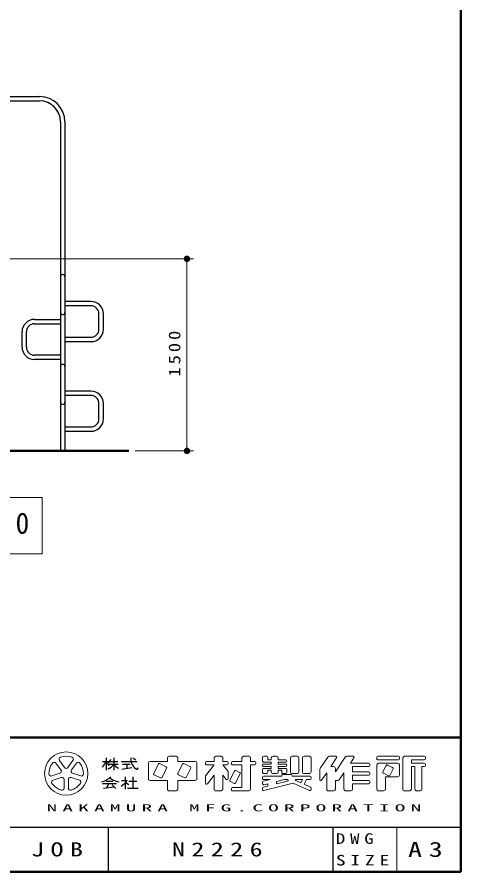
# Model space of a CAD drawing. Units: millimetres on the paper, scale 1:50. Extents: x -385 to 0, y -594 to 267.
# Drawn here: x -69.2 to 0, y -297 to -163.5 of the extents above; entities that cross this region are included whole.
import ezdxf

# ---------------------------------------------------------------- set-up
doc = ezdxf.new("R2010")
doc.units = ezdxf.units.MM
doc.layers.add('LY_1', color=7, linetype='Continuous', lineweight=25)
doc.styles.add('ＭＳ ゴシック', font='')
doc.styles.get('ＭＳ ゴシック').set_extended_font_data('MS Gothic')

# ---------------------------------------------------------------- blocks, each defined once
blk = doc.blocks.new('filled_dot')
at = {"color": 0, "linetype": 'Continuous', "lineweight": -2, "const_width": 1.25}
blk.add_lwpolyline([(-0.625, 0, 1), (0.625, 0, 1)], format="xyb", close=True, dxfattribs=at)

msp = doc.modelspace()

# ---------------------------------------------------------------- linework, layer by layer
at = {"layer": 'LY_1', "lineweight": 50}
for p, q in [((0, -297), (0, -30)), ((-51.817, -231.248), (-135.618, -231.248)), ((-385, -276), (0, -276)), ((-385, -297), (0, -297))]:
    msp.add_line(p, q, dxfattribs=at)
at = {"layer": 'LY_1'}
for p, q in [((-71.226, -175.908), (-65.717, -175.908)), ((-71.226, -176.588), (-65.717, -176.588)), ((-62.457, -179.848), (-62.457, -231.248)), ((-61.777, -179.848), (-61.777, -231.248)), ((-57.717, -207.908), (-61.777, -207.908)), ((-57.717, -208.588), (-61.777, -208.588)), ((-66.517, -210.708), (-62.457, -210.708)), ((-56.457, -212.248), (-56.457, -209.848)), ((-55.777, -212.248), (-55.777, -209.848)), ((-66.517, -211.388), (-62.457, -211.388)), ((-68.457, -215.048), (-68.457, -212.648)), ((-67.777, -215.048), (-67.777, -212.648)), ((-61.777, -213.508), (-57.717, -213.508)), ((-61.777, -214.188), (-57.717, -214.188)), ((-62.457, -216.308), (-66.517, -216.308)), ((-62.457, -216.988), (-66.517, -216.988)), ((-57.717, -221.908), (-61.777, -221.908)), ((-57.717, -222.588), (-61.777, -222.588)), ((-56.457, -226.248), (-56.457, -223.848)), ((-55.777, -226.248), (-55.777, -223.848)), ((-61.777, -227.508), (-57.717, -227.508)), ((-61.777, -228.188), (-57.717, -228.188)), ((-55.901, -279.747), (-54.956, -279.747)), ((-55.361, -279.207), (-55.361, -281.097)), ((-54.915, -280.152), (-53.471, -280.152)), ((-54.769, -279.747), (-53.525, -279.747)), ((-54.146, -279.207), (-54.146, -281.097)), ((-52.931, -279.747), (-50.501, -279.747)), ((-52.796, -280.152), (-51.581, -280.152)), ((-52.121, -280.152), (-52.121, -280.827)), ((-50.719, -279.533), (-51.16, -279.239)), ((-52.889, -280.98), (-51.353, -280.673)), ((-55.361, -282.852), (-54.281, -282.852)), ((-52.931, -282.717), (-52.051, -282.717)), ((-52.391, -282.177), (-52.391, -282.717)), ((-51.783, -282.852), (-50.568, -282.852)), ((-51.176, -282.177), (-51.176, -283.932)), ((-55.901, -283.216), (-53.741, -283.216)), ((-55.765, -283.933), (-54.113, -283.696)), ((-54.899, -283.216), (-55.289, -283.864)), ((-54.416, -283.393), (-53.81, -283.999)), ((-52.391, -283.09), (-52.391, -284.067)), ((-52.34, -283.04), (-51.796, -283.354)), ((-51.986, -283.932), (-50.366, -283.932)), ((-242.5, -290), (0, -290)), ((-55, -290), (-55, -297)), ((-20, -290), (-20, -297))]:
    msp.add_line(p, q, dxfattribs=at)
at = {"layer": 'LY_1', "lineweight": 13}
for p, q in [((-74.017, -201.248), (-41.731, -201.248)), ((-42.731, -201.248), (-42.731, -231.248)), ((-50.817, -231.248), (-41.731, -231.248)), ((-65.317, -238.54), (-122.117, -238.54)), ((-65.317, -247.34), (-65.317, -238.54)), ((-122.117, -247.34), (-65.317, -247.34)), ((-45.506, -278.937), (-44.426, -278.937)), ((-38.216, -278.937), (-37.406, -278.937)), ((-33.896, -278.937), (-33.086, -278.937)), ((-30.764, -278.937), (-30.278, -278.937)), ((-28.766, -278.937), (-29.306, -278.937)), ((-26.336, -278.937), (-25.526, -278.937)), ((-24.446, -278.937), (-23.636, -278.937)), ((-20.521, -278.937), (-19.529, -278.937)), ((-17.821, -278.937), (-16.829, -278.937)), ((-12.944, -278.937), (-9.758, -278.937)), ((-8.786, -278.937), (-5.708, -278.937)), ((-62.39, -281.083), (-63.175, -280.003)), ((-62.629, -279.607), (-61.844, -280.687)), ((-61.298, -280.687), (-60.513, -279.607)), ((-59.967, -280.003), (-60.752, -281.083)), ((-48.746, -280.017), (-48.746, -282.447)), ((-48.476, -279.747), (-45.776, -279.747)), ((-47.198, -280.162), (-47.918, -281.6)), ((-45.975, -280.592), (-46.981, -280.089)), ((-45.776, -279.207), (-45.776, -279.747)), ((-44.156, -279.207), (-44.156, -279.747)), ((-44.156, -279.747), (-41.456, -279.747)), ((-43.418, -280.162), (-44.138, -281.6)), ((-42.195, -280.592), (-43.201, -280.089)), ((-41.186, -280.017), (-41.186, -282.447)), ((-39.836, -279.909), (-39.836, -280.125)), ((-38.486, -280.287), (-39.836, -281.974)), ((-39.674, -279.747), (-38.486, -279.747)), ((-39.674, -280.287), (-38.486, -280.287)), ((-38.486, -279.207), (-38.486, -279.747)), ((-37.136, -279.207), (-37.136, -279.747)), ((-37.136, -279.747), (-36.488, -279.747)), ((-37.136, -280.287), (-36.326, -281.299)), ((-37.136, -280.287), (-36.488, -280.287)), ((-36.326, -279.909), (-36.326, -280.125)), ((-35.786, -279.909), (-35.786, -280.125)), ((-35.624, -279.747), (-34.166, -279.747)), ((-35.624, -280.287), (-34.166, -280.287)), ((-34.166, -279.207), (-34.166, -279.747)), ((-34.166, -280.287), (-34.166, -283.797)), ((-32.816, -279.207), (-32.816, -279.747)), ((-32.816, -279.747), (-32.168, -279.747)), ((-32.816, -280.287), (-32.816, -284.067)), ((-32.816, -280.287), (-32.168, -280.287)), ((-32.006, -279.909), (-32.006, -280.125)), ((-30.926, -279.099), (-30.926, -279.72)), ((-30.926, -280.314), (-30.926, -280.395)), ((-30.764, -279.882), (-29.576, -279.882)), ((-30.764, -280.152), (-29.576, -280.152)), ((-30.116, -279.099), (-30.116, -279.477)), ((-30.116, -279.477), (-29.576, -279.477)), ((-29.576, -279.207), (-29.576, -279.477)), ((-29.576, -279.882), (-29.576, -280.152)), ((-28.496, -279.207), (-28.496, -279.477)), ((-28.496, -279.477), (-27.308, -279.477)), ((-28.496, -279.882), (-27.308, -279.882)), ((-28.496, -279.882), (-28.496, -280.152)), ((-28.496, -280.152), (-27.308, -280.152)), ((-27.146, -279.639), (-27.146, -279.72)), ((-27.146, -280.314), (-27.146, -280.395)), ((-26.606, -279.207), (-26.606, -281.367)), ((-25.256, -279.207), (-25.256, -281.367)), ((-24.716, -279.207), (-24.716, -281.367)), ((-23.366, -279.207), (-23.366, -281.367)), ((-21.88, -280.758), (-20.746, -279.057)), ((-20.306, -280.557), (-19.394, -279.189)), ((-19.586, -281.367), (-18.046, -279.057)), ((-17.246, -280.017), (-16.694, -279.189)), ((-17.246, -280.017), (-14.348, -280.017)), ((-14.186, -280.179), (-14.186, -280.395)), ((-13.106, -279.099), (-13.106, -279.315)), ((-13.106, -280.287), (-13.106, -284.067)), ((-12.944, -279.477), (-9.758, -279.477)), ((-12.836, -280.017), (-9.866, -280.017)), ((-11.449, -280.305), (-10.659, -280.7)), ((-9.596, -279.099), (-9.596, -279.315)), ((-9.596, -280.287), (-9.596, -281.907)), ((-9.056, -279.207), (-9.056, -284.067)), ((-7.706, -279.477), (-7.706, -280.017)), ((-7.706, -279.477), (-5.708, -279.477)), ((-7.706, -280.017), (-5.708, -280.017)), ((-5.546, -279.099), (-5.546, -279.315)), ((-5.546, -280.179), (-5.546, -280.395)), ((-63.828, -282.015), (-62.559, -281.603)), ((-60.583, -281.603), (-59.313, -282.015)), ((-46.622, -282.248), (-45.902, -280.81)), ((-42.842, -282.248), (-42.122, -280.81)), ((-36.326, -281.299), (-36.326, -282.457)), ((-35.318, -281.242), (-36.038, -282.68)), ((-34.454, -281.674), (-35.174, -283.112)), ((-35.101, -281.169), (-34.527, -281.456)), ((-30.926, -280.989), (-30.926, -281.475)), ((-30.764, -280.557), (-29.576, -280.557)), ((-30.764, -280.827), (-29.576, -280.827)), ((-30.764, -281.637), (-30.278, -281.637)), ((-30.116, -281.097), (-29.576, -281.097)), ((-30.116, -281.097), (-30.116, -281.475)), ((-29.576, -280.557), (-29.576, -280.827)), ((-29.576, -281.097), (-29.576, -281.367)), ((-29.306, -281.637), (-28.766, -281.637)), ((-28.496, -280.557), (-27.308, -280.557)), ((-28.496, -280.557), (-28.496, -280.827)), ((-28.496, -280.827), (-27.308, -280.827)), ((-28.496, -281.097), (-28.496, -281.367)), ((-28.496, -281.097), (-27.956, -281.097)), ((-27.956, -281.097), (-27.956, -281.475)), ((-27.794, -281.637), (-27.308, -281.637)), ((-27.146, -280.989), (-27.146, -281.475)), ((-26.336, -281.637), (-25.526, -281.637)), ((-24.446, -281.637), (-23.636, -281.637)), ((-22.016, -281.207), (-22.016, -282.587)), ((-21.719, -282.677), (-20.936, -281.502)), ((-20.936, -281.502), (-20.936, -284.067)), ((-20.306, -280.557), (-19.856, -280.557)), ((-19.586, -280.827), (-19.586, -281.367)), ((-18.966, -282.596), (-18.236, -281.502)), ((-18.236, -281.502), (-18.236, -284.067)), ((-16.886, -280.557), (-14.348, -280.557)), ((-16.886, -280.557), (-16.886, -281.367)), ((-16.886, -281.367), (-14.348, -281.367)), ((-14.186, -281.529), (-14.186, -281.745)), ((-11.666, -280.378), (-12.17, -281.384)), ((-12.097, -281.601), (-11.307, -281.996)), ((-10.586, -280.918), (-11.09, -281.924)), ((-7.706, -280.557), (-7.166, -280.557)), ((-7.706, -280.557), (-7.706, -284.067)), ((-7.166, -280.557), (-7.166, -284.067)), ((-6.086, -280.557), (-5.708, -280.557)), ((-6.086, -280.557), (-6.086, -284.067)), ((-62.35, -282.245), (-63.62, -282.657)), ((-61.908, -283.901), (-61.908, -282.566)), ((-61.233, -282.566), (-61.233, -283.901)), ((-59.522, -282.657), (-60.792, -282.245)), ((-48.476, -282.717), (-45.776, -282.717)), ((-47.845, -281.817), (-46.839, -282.32)), ((-45.776, -282.717), (-45.776, -284.067)), ((-44.156, -282.717), (-41.456, -282.717)), ((-44.156, -282.717), (-44.156, -284.067)), ((-44.065, -281.817), (-43.059, -282.32)), ((-39.836, -281.974), (-39.836, -283.132)), ((-38.486, -281.907), (-39.547, -283.234)), ((-38.486, -281.907), (-38.486, -284.067)), ((-37.136, -281.907), (-36.614, -282.559)), ((-37.136, -281.907), (-37.136, -284.067)), ((-35.965, -282.897), (-35.391, -283.184)), ((-30.926, -282.204), (-30.926, -282.42)), ((-30.926, -283.005), (-30.926, -283.227)), ((-29.74, -282.582), (-30.803, -282.848)), ((-30.764, -282.042), (-27.956, -282.042)), ((-30.764, -282.582), (-29.74, -282.582)), ((-27.513, -282.582), (-28.766, -282.895)), ((-27.023, -282.821), (-28.766, -283.257)), ((-28.766, -282.895), (-28.766, -283.257)), ((-27.956, -281.934), (-27.956, -282.042)), ((-27.794, -281.772), (-26.498, -281.772)), ((-27.513, -282.582), (-27.053, -282.582)), ((-26.336, -281.934), (-26.336, -282.042)), ((-26.336, -282.042), (-23.528, -282.042)), ((-25.771, -282.737), (-24.968, -283.094)), ((-25.738, -282.582), (-24.712, -282.582)), ((-24.968, -283.094), (-24.712, -282.582)), ((-24.474, -283.313), (-24.108, -282.582)), ((-24.108, -282.582), (-23.528, -282.582)), ((-23.366, -282.204), (-23.366, -282.42)), ((-19.586, -282.717), (-19.19, -282.717)), ((-19.586, -282.717), (-19.586, -284.067)), ((-16.886, -281.907), (-16.886, -282.717)), ((-16.886, -281.907), (-14.348, -281.907)), ((-16.886, -282.717), (-14.348, -282.717)), ((-14.186, -282.879), (-14.186, -283.095)), ((-11.756, -282.177), (-11.756, -284.067)), ((-11.756, -282.177), (-9.866, -282.177)), ((-45.506, -284.337), (-44.426, -284.337)), ((-38.216, -284.337), (-37.406, -284.337)), ((-35.786, -283.959), (-35.786, -284.175)), ((-35.624, -283.797), (-34.166, -283.797)), ((-35.624, -284.337), (-33.086, -284.337)), ((-30.926, -283.923), (-30.926, -284.146)), ((-30.116, -283.594), (-30.803, -283.766)), ((-26.15, -283.159), (-30.725, -284.303)), ((-30.116, -283.232), (-30.725, -283.385)), ((-30.116, -283.232), (-30.116, -283.594)), ((-26.15, -283.159), (-23.594, -284.295)), ((-24.474, -283.313), (-23.462, -283.763)), ((-23.366, -283.911), (-23.366, -284.147)), ((-20.666, -284.337), (-19.856, -284.337)), ((-17.966, -284.337), (-17.156, -284.337)), ((-16.886, -283.257), (-16.886, -284.067)), ((-16.886, -283.257), (-14.348, -283.257)), ((-12.836, -284.337), (-12.026, -284.337)), ((-8.786, -284.337), (-7.976, -284.337)), ((-6.896, -284.337), (-6.356, -284.337)), ((-10, -290), (-10, -297))]:
    msp.add_line(p, q, dxfattribs=at)
msp.add_circle((-61.571, -281.637), 3.375, dxfattribs=at)
at = {"layer": 'LY_1'}
for centre, radius, start, end in [((-65.717, -179.848), 3.94, 0, 90), ((-65.717, -179.848), 3.26, 0, 90), ((-62.117, -204.048), 0.34, 0, 180), ((-57.717, -209.848), 1.94, 0, 90), ((-57.717, -209.848), 1.26, 0, 90), ((-66.517, -212.648), 1.94, 90, 180), ((-62.117, -209.648), 0.34, 180, 0), ((-66.517, -212.648), 1.26, 90, 180), ((-57.717, -212.248), 1.26, 270, 0), ((-57.717, -212.248), 1.94, 270, 0), ((-66.517, -215.048), 1.94, 180, 270), ((-66.517, -215.048), 1.26, 180, 270), ((-62.117, -218.048), 0.34, 0, 180), ((-57.717, -223.848), 1.94, 0, 90), ((-57.717, -223.848), 1.26, 0, 90), ((-62.117, -223.648), 0.34, 180, 0), ((-57.717, -226.248), 1.26, 270, 0), ((-57.717, -226.248), 1.94, 270, 0), ((-57.466, -278.916), 2.285, 311.36185, 337.13638), ((-53.383, -278.573), 2.345, 212.50346, 230.00631), ((-56.374, -278.182), 3.034, 295.86917, 317.23867), ((-56.002, -278.953), 1.467, 313.72108, 343.54317), ((-51.918, -278.182), 3.034, 222.76131, 240.10806), ((-49.563, -279.306), 1.953, 177.09472, 240.51891), ((-51.54, -280.195), 1.299, 321.42112, 334.8249), ((-56.898, -279.743), 3.32, 285.11261, 313.40619), ((-52.77, -279.806), 3.192, 231.17281, 259.75506), ((-55.66, -279.774), 4.657, 304.87257, 320.80411)]:
    msp.add_arc(centre, radius, start, end, dxfattribs=at)
at = {"layer": 'LY_1', "lineweight": 13}
for centre, radius, start, end in [((-61.571, -281.637), 2.7, 70.60155, 109.39847), ((-45.506, -279.207), 0.27, 89.99998, 179.99996), ((-44.426, -279.207), 0.27, 0, 89.99998), ((-38.216, -279.207), 0.27, 89.99998, 179.99996), ((-37.406, -279.207), 0.27, 0, 89.99998), ((-33.896, -279.207), 0.27, 89.99998, 179.99996), ((-33.086, -279.207), 0.27, 0, 89.99998), ((-30.764, -279.099), 0.162, 89.99998, 179.99996), ((-30.278, -279.099), 0.162, 0, 89.99998), ((-29.306, -279.207), 0.27, 89.99998, 179.99996), ((-28.766, -279.207), 0.27, 0, 89.99998), ((-26.336, -279.207), 0.27, 89.99998, 179.99996), ((-25.526, -279.207), 0.27, 0, 89.99998), ((-24.446, -279.207), 0.27, 89.99998, 179.99996), ((-23.636, -279.207), 0.27, 0, 89.99998), ((-20.521, -279.207), 0.27, 89.99998, 146.30984), ((-19.529, -279.099), 0.162, 326.31015, 89.99998), ((-17.821, -279.207), 0.27, 89.99998, 146.3098), ((-16.829, -279.099), 0.162, 326.31003, 89.99998), ((-12.944, -279.099), 0.162, 89.99998, 179.99996), ((-9.758, -279.099), 0.162, 0, 89.99998), ((-8.786, -279.207), 0.27, 89.99998, 179.99996), ((-5.708, -279.099), 0.162, 0, 89.99998), ((-61.571, -281.637), 2.7, 142.60154, 181.39846), ((-63.448, -280.202), 0.338, 35.99999, 142.60154), ((-62.356, -279.408), 0.338, 109.39847, 215.99997), ((-60.786, -279.408), 0.338, 324, 70.60155), ((-59.694, -280.202), 0.338, 37.39846, 143.99995), ((-61.571, -281.637), 2.7, 358.60155, 37.39847), ((-48.476, -280.017), 0.27, 89.99998, 179.99996), ((-47.054, -280.234), 0.162, 63.43492, 153.43499), ((-43.274, -280.234), 0.162, 63.43492, 153.43499), ((-41.456, -280.017), 0.27, 0, 89.99998), ((-39.674, -279.909), 0.162, 89.99998, 179.99996), ((-39.674, -280.125), 0.162, 179.99998, 270.00002), ((-36.488, -279.909), 0.162, 0, 89.99998), ((-36.488, -280.125), 0.162, 270.00002, 0), ((-35.624, -279.909), 0.162, 89.99998, 179.99996), ((-35.624, -280.125), 0.162, 179.99998, 270.00002), ((-32.168, -279.909), 0.162, 0, 89.99998), ((-32.168, -280.125), 0.162, 270.00002, 0), ((-30.764, -279.72), 0.162, 179.99998, 270.00002), ((-30.764, -280.314), 0.162, 89.99998, 179.99996), ((-27.308, -279.639), 0.162, 0, 89.99998), ((-27.308, -279.72), 0.162, 270.00002, 0), ((-27.308, -280.314), 0.162, 0, 89.99998), ((-14.348, -280.179), 0.162, 0, 89.99998), ((-12.944, -279.315), 0.162, 179.99998, 270.00002), ((-12.836, -280.287), 0.27, 89.99998, 179.99996), ((-11.522, -280.45), 0.162, 63.43447, 153.43474), ((-9.866, -280.287), 0.27, 0, 89.99998), ((-9.758, -279.315), 0.162, 270.00002, 0), ((-5.708, -279.315), 0.162, 270.00002, 0), ((-5.708, -280.179), 0.162, 0, 89.99998), ((-62.663, -281.282), 0.338, 287.99998, 35.99999), ((-61.571, -280.488), 0.338, 215.99998, 324), ((-60.479, -281.282), 0.338, 143.99996, 251.99999), ((-47.773, -281.672), 0.162, 153.43495, 243.43485), ((-46.047, -280.737), 0.162, 333.4349, 63.43487), ((-43.993, -281.672), 0.162, 153.43495, 243.43485), ((-42.267, -280.737), 0.162, 333.4349, 63.43487), ((-35.174, -281.314), 0.162, 63.43487, 153.43498), ((-34.599, -281.601), 0.162, 333.43492, 63.43493), ((-30.764, -280.395), 0.162, 179.99998, 270.00002), ((-30.764, -280.989), 0.162, 89.99998, 179.99996), ((-30.764, -281.475), 0.162, 179.99998, 270.00002), ((-30.278, -281.475), 0.162, 270.00002, 0), ((-29.306, -281.367), 0.27, 179.99998, 270.00002), ((-28.766, -281.367), 0.27, 270.00002, 0), ((-27.794, -281.475), 0.162, 179.99998, 270.00002), ((-27.308, -280.395), 0.162, 270.00002, 0), ((-27.308, -280.989), 0.162, 0, 89.99998), ((-27.308, -281.475), 0.162, 270.00002, 0), ((-26.336, -281.367), 0.27, 179.99998, 270.00002), ((-25.526, -281.367), 0.27, 270.00002, 0), ((-24.446, -281.367), 0.27, 179.99998, 270.00002), ((-23.636, -281.367), 0.27, 270.00002, 0), ((-21.206, -281.207), 0.81, 146.30999, 179.99996), ((-19.856, -280.827), 0.27, 0, 89.99998), ((-14.348, -280.395), 0.162, 270.00002, 0), ((-14.348, -281.529), 0.162, 0, 89.99998), ((-12.025, -281.456), 0.162, 153.43517, 243.43529), ((-10.731, -280.845), 0.162, 333.43484, 63.43447), ((-5.708, -280.395), 0.162, 270.00002, 0), ((-63.933, -281.694), 0.338, 181.39848, 287.99997), ((-63.516, -282.978), 0.338, 107.99999, 214.60154), ((-62.246, -282.566), 0.338, 359.99997, 107.99999), ((-60.896, -282.566), 0.338, 71.99997, 179.99999), ((-59.626, -282.978), 0.338, 325.39847, 71.99996), ((-59.209, -281.694), 0.338, 252.00001, 358.60156), ((-48.476, -282.447), 0.27, 179.99998, 270.00002), ((-46.766, -282.175), 0.162, 243.43498, 333.43496), ((-42.986, -282.175), 0.162, 243.43498, 333.43496), ((-41.456, -282.447), 0.27, 270.00002, 0), ((-36.488, -282.457), 0.162, 218.65962, 0), ((-35.893, -282.752), 0.162, 153.43487, 243.4348), ((-30.764, -282.204), 0.162, 89.99998, 179.99996), ((-30.764, -282.42), 0.162, 179.99998, 270.00002), ((-30.764, -283.005), 0.162, 104.03614, 179.99996), ((-27.794, -281.934), 0.162, 89.99998, 179.99996), ((-27.053, -282.703), 0.121, 284.0365, 89.99998), ((-26.498, -281.934), 0.162, 0, 89.99998), ((-25.738, -282.663), 0.081, 89.99998, 246.03817), ((-23.528, -282.204), 0.162, 0, 89.99998), ((-23.528, -282.42), 0.162, 270.00002, 0), ((-21.854, -282.587), 0.162, 179.99998, 326.30997), ((-19.19, -282.447), 0.27, 270.00002, 326.31002), ((-14.348, -281.745), 0.162, 270.00002, 0), ((-14.348, -282.879), 0.162, 0, 89.99998), ((-11.234, -281.851), 0.162, 243.43534, 333.43491), ((-9.866, -281.907), 0.27, 270.00002, 0), ((-61.571, -281.637), 2.7, 214.60156, 253.39848), ((-62.246, -283.901), 0.338, 253.39847, 359.99997), ((-60.896, -283.901), 0.338, 179.99999, 286.60154), ((-61.571, -281.637), 2.7, 286.60155, 325.39847), ((-45.506, -284.067), 0.27, 179.99998, 270.00002), ((-44.426, -284.067), 0.27, 270.00002, 0), ((-39.674, -283.132), 0.162, 179.99998, 321.34037), ((-38.216, -284.067), 0.27, 179.99998, 270.00002), ((-37.406, -284.067), 0.27, 270.00002, 0), ((-35.624, -283.959), 0.162, 89.99998, 179.99996), ((-35.624, -284.175), 0.162, 179.99998, 270.00002), ((-35.318, -283.039), 0.162, 243.43487, 333.43498), ((-33.086, -284.067), 0.27, 270.00002, 0), ((-30.764, -283.227), 0.162, 179.99998, 284.03612), ((-30.764, -283.923), 0.162, 104.03614, 179.99996), ((-30.764, -284.146), 0.162, 179.99998, 284.03612), ((-23.528, -284.147), 0.162, 246.03699, 0), ((-23.528, -283.911), 0.162, 0, 66.03701), ((-20.666, -284.067), 0.27, 179.99998, 270.00002), ((-19.856, -284.067), 0.27, 270.00002, 0), ((-17.966, -284.067), 0.27, 179.99998, 270.00002), ((-17.156, -284.067), 0.27, 270.00002, 0), ((-14.348, -283.095), 0.162, 270.00002, 0), ((-12.836, -284.067), 0.27, 179.99998, 270.00002), ((-12.026, -284.067), 0.27, 270.00002, 0), ((-8.786, -284.067), 0.27, 179.99998, 270.00002), ((-7.976, -284.067), 0.27, 270.00002, 0), ((-6.896, -284.067), 0.27, 179.99998, 270.00002), ((-6.356, -284.067), 0.27, 270.00002, 0)]:
    msp.add_arc(centre, radius, start, end, dxfattribs=at)

# ---------------------------------------------------------------- block references
at = {"layer": 'LY_1', "lineweight": 13, "xscale": 0.4, "yscale": 0.4}
for p, rotation in [((-42.731, -201.248), 270), ((-42.731, -231.248), 90)]:
    msp.add_blockref('filled_dot', p, dxfattribs=dict(at, rotation=rotation))

# ---------------------------------------------------------------- texts
at = {"layer": 'LY_1', "insert": (-43.731, -215.827), "char_height": 1.833, "attachment_point": 8, "rotation": 90, "style": 'ＭＳ ゴシック'}
msp.add_mtext('\\T1.33;\\W1.15;1500', dxfattribs=at)
at = {"layer": 'LY_1', "style": 'ＭＳ ゴシック'}
for s, insert, char_height, attachment_point in [('\\T1.5;\\W0.95;B視立面図\u3000S=1/50', (-120.717, -242.94), 3.299, 4), ('\\T1.5;\\W2.2;NAKAMURA\\~MFG.CORPORATION', (-35, -287), 1.1, 5), ('\\T1.52;\\W1.3;DWG', (-19.5, -291.812), 1.65, 4), ('\\T1.5;\\W1.35;JOB', (-62.5, -293.5), 2.199, 5), ('\\T1.5;\\W1.35;A3', (-5, -293.5), 2.346, 5), ('\\T1.5;\\W1.35;N2226', (-37.5, -293.5), 2.199, 5), ('\\T1.5;\\W1.35;SIZE', (-19.5, -295.188), 1.65, 4)]:
    msp.add_mtext(s, dxfattribs=dict(at, insert=insert, char_height=char_height, attachment_point=attachment_point))

doc.saveas('drawing.dxf')
